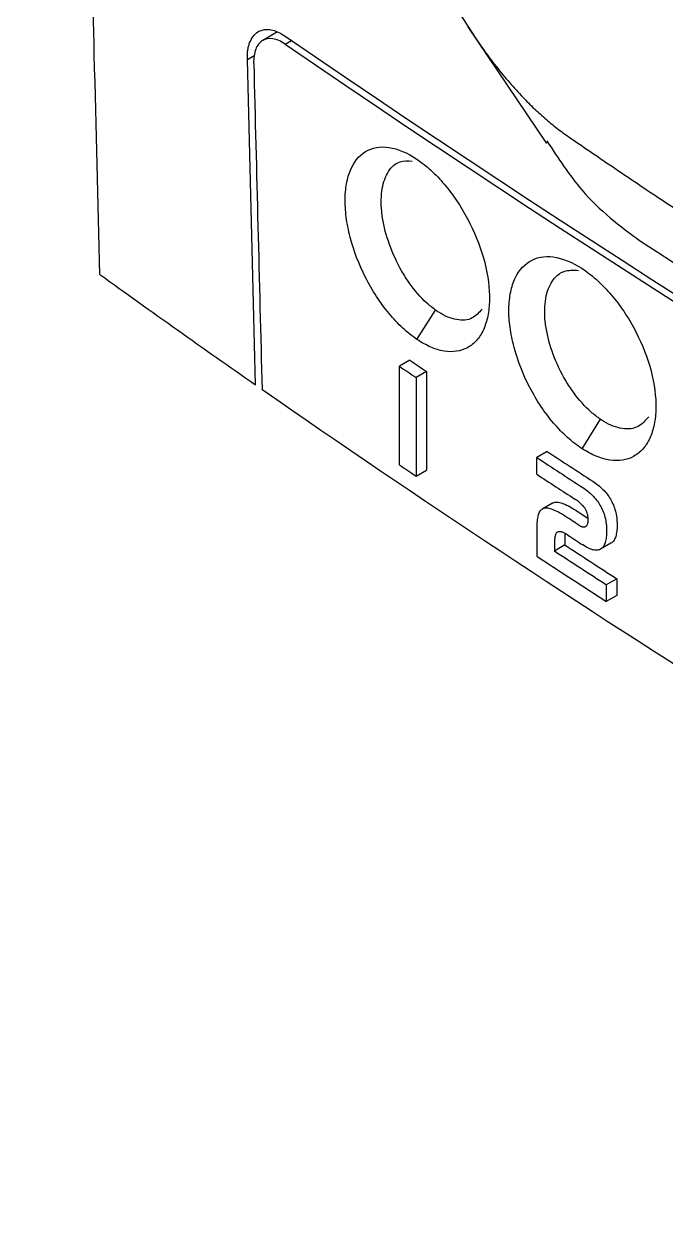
# Model space of a CAD drawing. Extents: x 86 to 639, y 68 to 658.
# Drawn here: x 502.64 to 515.72, y 84.48 to 109.09 of the extents above; entities that cross this region are included whole.
import ezdxf

# ---------------------------------------------------------------- set-up
doc = ezdxf.new("R2010")
doc.units = 0
doc.layers.get('0').update_dxf_attribs({"linetype": 'CONTINUOUS'})

msp = doc.modelspace()

# ---------------------------------------------------------------- linework, layer by layer
at = {"color": 7, "linetype": 'CONTINUOUS'}
for p, q in [((511.684, 109.038), (513.281, 106.658)), ((507.8, 108.934), (507.502, 108.763)), ((507.357, 101.736), (507.188, 108.372)), ((510.645, 102.664), (511.025, 103.26)), ((510.5, 102.239), (510.287, 102.116)), ((510.287, 100.106), (510.287, 102.116)), ((510.841, 102.01), (510.628, 101.887)), ((510.628, 101.887), (510.628, 99.876)), ((510.841, 102.01), (510.841, 99.999)), ((514.009, 100.435), (514.384, 101.035)), ((513.299, 100.377), (513.087, 100.254)), ((513.087, 99.914), (513.087, 100.254)), ((510.628, 99.876), (510.841, 99.999)), ((514.226, 99.772), (514.255, 99.752)), ((514.255, 99.752), (514.283, 99.733)), ((514.283, 99.733), (514.311, 99.712)), ((514.311, 99.712), (514.337, 99.692)), ((514.337, 99.692), (514.362, 99.671)), ((514.362, 99.671), (514.387, 99.649)), ((514.014, 99.649), (514.043, 99.63)), ((514.043, 99.63), (514.071, 99.61)), ((514.071, 99.61), (514.098, 99.59)), ((514.098, 99.59), (514.124, 99.569)), ((514.124, 99.569), (514.15, 99.548)), ((514.15, 99.548), (514.174, 99.526)), ((514.174, 99.526), (514.198, 99.504)), ((514.198, 99.504), (514.221, 99.482)), ((514.221, 99.482), (514.243, 99.459)), ((514.243, 99.459), (514.264, 99.436)), ((514.264, 99.436), (514.285, 99.412)), ((514.387, 99.649), (514.411, 99.627)), ((514.411, 99.627), (514.434, 99.605)), ((514.434, 99.605), (514.456, 99.582)), ((514.456, 99.582), (514.477, 99.559)), ((514.477, 99.559), (514.497, 99.535)), ((514.497, 99.535), (514.517, 99.51)), ((514.517, 99.51), (514.535, 99.486)), ((514.535, 99.486), (514.553, 99.461)), ((514.553, 99.461), (514.57, 99.435)), ((514.57, 99.435), (514.586, 99.409)), ((513.167, 99.181), (513.155, 99.167)), ((513.18, 99.192), (513.167, 99.181)), ((513.193, 99.202), (513.18, 99.192)), ((513.406, 99.325), (513.193, 99.202)), ((513.208, 99.21), (513.193, 99.202)), ((513.225, 99.216), (513.208, 99.21)), ((513.244, 99.22), (513.225, 99.216)), ((513.265, 99.222), (513.244, 99.22)), ((513.287, 99.222), (513.265, 99.222)), ((513.31, 99.22), (513.287, 99.222)), ((513.335, 99.216), (513.31, 99.22)), ((513.361, 99.21), (513.335, 99.216)), ((513.389, 99.201), (513.361, 99.21)), ((513.419, 99.191), (513.389, 99.201)), ((513.406, 99.325), (513.421, 99.332)), ((513.45, 99.178), (513.419, 99.191)), ((513.421, 99.332), (513.438, 99.339)), ((513.438, 99.339), (513.457, 99.343)), ((513.482, 99.163), (513.45, 99.178)), ((513.457, 99.343), (513.477, 99.345)), ((513.477, 99.345), (513.499, 99.345)), ((513.499, 99.345), (513.523, 99.343)), ((513.523, 99.343), (513.548, 99.339)), ((513.548, 99.339), (513.574, 99.332)), ((513.574, 99.332), (513.602, 99.324)), ((513.602, 99.324), (513.631, 99.313)), ((513.631, 99.313), (513.662, 99.301)), ((513.662, 99.301), (513.694, 99.286)), ((513.694, 99.286), (513.729, 99.269)), ((513.729, 99.269), (513.764, 99.25)), ((513.764, 99.25), (513.801, 99.228)), ((513.801, 99.228), (513.839, 99.205)), ((513.839, 99.205), (513.879, 99.18)), ((513.88, 99.396), (513.861, 99.408)), ((513.899, 99.383), (513.88, 99.396)), ((513.916, 99.37), (513.899, 99.383)), ((513.933, 99.358), (513.916, 99.37)), ((513.949, 99.345), (513.933, 99.358)), ((513.965, 99.332), (513.949, 99.345)), ((513.979, 99.319), (513.965, 99.332)), ((513.993, 99.306), (513.979, 99.319)), ((514.007, 99.293), (513.993, 99.306)), ((514.019, 99.28), (514.007, 99.293)), ((514.031, 99.267), (514.019, 99.28)), ((514.042, 99.253), (514.031, 99.267)), ((514.053, 99.24), (514.042, 99.253)), ((514.062, 99.227), (514.053, 99.24)), ((514.071, 99.213), (514.062, 99.227)), ((514.08, 99.2), (514.071, 99.213)), ((514.086, 99.188), (514.08, 99.2)), ((514.092, 99.176), (514.086, 99.188)), ((514.285, 99.412), (514.304, 99.388)), ((514.304, 99.388), (514.323, 99.363)), ((514.323, 99.363), (514.341, 99.338)), ((514.341, 99.338), (514.357, 99.312)), ((514.357, 99.312), (514.374, 99.286)), ((514.374, 99.286), (514.39, 99.257)), ((514.39, 99.257), (514.405, 99.228)), ((514.405, 99.228), (514.42, 99.198)), ((514.42, 99.198), (514.433, 99.168)), ((514.586, 99.409), (514.602, 99.38)), ((514.602, 99.38), (514.618, 99.351)), ((514.618, 99.351), (514.632, 99.321)), ((514.632, 99.321), (514.646, 99.29)), ((514.646, 99.29), (514.658, 99.259)), ((514.658, 99.259), (514.669, 99.228)), ((514.669, 99.228), (514.679, 99.196)), ((514.679, 99.196), (514.688, 99.163)), ((513.091, 98.955), (513.088, 98.922)), ((513.094, 98.987), (513.091, 98.955)), ((513.098, 99.016), (513.094, 98.987)), ((513.104, 99.044), (513.098, 99.016)), ((513.11, 99.069), (513.104, 99.044)), ((513.117, 99.093), (513.11, 99.069)), ((513.125, 99.114), (513.117, 99.093)), ((513.134, 99.134), (513.125, 99.114)), ((513.144, 99.152), (513.134, 99.134)), ((513.155, 99.167), (513.144, 99.152)), ((513.516, 99.146), (513.482, 99.163)), ((513.551, 99.127), (513.516, 99.146)), ((513.588, 99.106), (513.551, 99.127)), ((513.627, 99.082), (513.588, 99.106)), ((513.667, 99.057), (513.627, 99.082)), ((514.098, 99.164), (514.092, 99.176)), ((514.103, 99.151), (514.098, 99.164)), ((514.108, 99.139), (514.103, 99.151)), ((514.112, 99.126), (514.108, 99.139)), ((514.116, 99.112), (514.112, 99.126)), ((514.12, 99.098), (514.116, 99.112)), ((514.123, 99.084), (514.12, 99.098)), ((514.126, 99.07), (514.123, 99.084)), ((514.128, 99.055), (514.126, 99.07)), ((514.13, 99.04), (514.128, 99.055)), ((514.132, 99.025), (514.13, 99.04)), ((514.13, 98.931), (514.132, 98.942)), ((514.133, 99.01), (514.132, 99.025)), ((514.132, 98.942), (514.133, 98.953)), ((514.133, 98.994), (514.133, 99.01)), ((514.134, 98.978), (514.133, 98.994)), ((514.133, 98.965), (514.134, 98.978)), ((514.133, 98.953), (514.133, 98.965)), ((514.433, 99.168), (514.445, 99.137)), ((514.445, 99.137), (514.457, 99.105)), ((514.457, 99.105), (514.467, 99.073)), ((514.467, 99.073), (514.476, 99.041)), ((514.476, 99.041), (514.484, 99.008)), ((514.484, 99.008), (514.491, 98.974)), ((514.491, 98.974), (514.496, 98.94)), ((514.496, 98.94), (514.501, 98.906)), ((514.688, 99.163), (514.696, 99.13)), ((514.696, 99.13), (514.703, 99.097)), ((514.703, 99.097), (514.709, 99.063)), ((514.709, 99.063), (514.714, 99.029)), ((514.714, 99.029), (514.718, 98.994)), ((514.718, 98.994), (514.72, 98.958)), ((514.72, 98.958), (514.722, 98.922)), ((513.088, 98.922), (513.087, 98.886)), ((513.087, 98.886), (513.087, 98.849)), ((513.087, 98.849), (513.087, 98.244)), ((513.47, 98.687), (513.465, 98.673)), ((513.476, 98.699), (513.47, 98.687)), ((513.482, 98.71), (513.476, 98.699)), ((513.488, 98.719), (513.482, 98.71)), ((513.495, 98.726), (513.488, 98.719)), ((513.503, 98.732), (513.495, 98.726)), ((513.511, 98.736), (513.503, 98.732)), ((513.52, 98.739), (513.511, 98.736)), ((513.529, 98.741), (513.52, 98.739)), ((513.538, 98.742), (513.529, 98.741)), ((513.549, 98.743), (513.538, 98.742)), ((513.56, 98.742), (513.549, 98.743)), ((513.571, 98.74), (513.56, 98.742)), ((513.583, 98.738), (513.571, 98.74)), ((513.596, 98.734), (513.583, 98.738)), ((513.609, 98.73), (513.596, 98.734)), ((513.622, 98.724), (513.609, 98.73)), ((513.636, 98.718), (513.622, 98.724)), ((513.651, 98.711), (513.636, 98.718)), ((513.667, 98.703), (513.651, 98.711)), ((513.661, 98.701), (513.659, 98.677)), ((513.661, 98.706), (513.661, 98.701)), ((513.683, 98.694), (513.667, 98.703)), ((513.699, 98.684), (513.683, 98.694)), ((513.944, 98.877), (513.954, 98.87)), ((513.954, 98.87), (513.964, 98.865)), ((513.964, 98.865), (513.973, 98.859)), ((513.973, 98.859), (513.983, 98.855)), ((513.983, 98.855), (513.992, 98.851)), ((513.992, 98.851), (514.001, 98.848)), ((514.001, 98.848), (514.01, 98.845)), ((514.01, 98.845), (514.019, 98.843)), ((514.019, 98.843), (514.027, 98.842)), ((514.027, 98.842), (514.035, 98.841)), ((514.035, 98.841), (514.043, 98.84)), ((514.043, 98.84), (514.051, 98.841)), ((514.051, 98.841), (514.058, 98.842)), ((514.058, 98.842), (514.066, 98.844)), ((514.066, 98.844), (514.073, 98.846)), ((514.073, 98.846), (514.08, 98.849)), ((514.089, 98.854), (514.08, 98.849)), ((514.08, 98.849), (514.086, 98.852)), ((514.086, 98.852), (514.092, 98.856)), ((514.092, 98.856), (514.098, 98.861)), ((514.098, 98.861), (514.103, 98.866)), ((514.103, 98.866), (514.108, 98.872)), ((514.108, 98.872), (514.112, 98.879)), ((514.112, 98.879), (514.116, 98.886)), ((514.116, 98.886), (514.12, 98.894)), ((514.12, 98.894), (514.123, 98.902)), ((514.123, 98.902), (514.126, 98.911)), ((514.126, 98.911), (514.128, 98.921)), ((514.128, 98.921), (514.13, 98.931)), ((514.501, 98.906), (514.505, 98.871)), ((514.505, 98.871), (514.508, 98.835)), ((514.508, 98.694), (514.506, 98.661)), ((514.508, 98.835), (514.509, 98.799)), ((514.509, 98.728), (514.508, 98.694)), ((514.509, 98.799), (514.51, 98.763)), ((514.51, 98.763), (514.509, 98.728)), ((514.707, 98.697), (514.701, 98.672)), ((514.711, 98.725), (514.707, 98.697)), ((514.715, 98.754), (514.711, 98.725)), ((514.718, 98.784), (514.715, 98.754)), ((514.721, 98.816), (514.718, 98.784)), ((514.722, 98.85), (514.721, 98.816)), ((514.722, 98.922), (514.722, 98.886)), ((514.722, 98.886), (514.722, 98.85)), ((513.445, 98.502), (513.444, 98.473)), ((513.444, 98.473), (513.444, 98.349)), ((513.657, 98.472), (513.444, 98.349)), ((513.447, 98.554), (513.445, 98.529)), ((513.445, 98.529), (513.445, 98.502)), ((513.448, 98.578), (513.447, 98.554)), ((513.451, 98.6), (513.448, 98.578)), ((513.454, 98.621), (513.451, 98.6)), ((513.457, 98.64), (513.454, 98.621)), ((513.461, 98.657), (513.457, 98.64)), ((513.465, 98.673), (513.461, 98.657)), ((513.658, 98.652), (513.657, 98.625)), ((513.657, 98.625), (513.657, 98.596)), ((513.657, 98.596), (513.657, 98.472)), ((513.659, 98.677), (513.658, 98.652)), ((513.716, 98.673), (513.699, 98.684)), ((514.055, 98.454), (514.023, 98.473)), ((514.085, 98.436), (514.055, 98.454)), ((514.596, 98.507), (514.384, 98.384)), ((514.448, 98.446), (514.437, 98.431)), ((514.457, 98.464), (514.448, 98.446)), ((514.467, 98.482), (514.457, 98.464)), ((514.475, 98.503), (514.467, 98.482)), ((514.482, 98.525), (514.475, 98.503)), ((514.489, 98.549), (514.482, 98.525)), ((514.494, 98.575), (514.489, 98.549)), ((514.499, 98.602), (514.494, 98.575)), ((514.503, 98.631), (514.499, 98.602)), ((514.506, 98.661), (514.503, 98.631)), ((514.612, 98.517), (514.596, 98.507)), ((514.625, 98.527), (514.612, 98.517)), ((514.638, 98.539), (514.625, 98.527)), ((514.649, 98.553), (514.638, 98.539)), ((514.66, 98.569), (514.649, 98.553)), ((514.67, 98.586), (514.66, 98.569)), ((514.679, 98.605), (514.67, 98.586)), ((514.687, 98.626), (514.679, 98.605)), ((514.695, 98.648), (514.687, 98.626)), ((514.701, 98.672), (514.695, 98.648)), ((514.114, 98.42), (514.085, 98.436)), ((514.143, 98.406), (514.114, 98.42)), ((514.17, 98.394), (514.143, 98.406)), ((514.196, 98.384), (514.17, 98.394)), ((514.221, 98.376), (514.196, 98.384)), ((514.245, 98.37), (514.221, 98.376)), ((514.268, 98.366), (514.245, 98.37)), ((514.29, 98.364), (514.268, 98.366)), ((514.311, 98.364), (514.29, 98.364)), ((514.331, 98.366), (514.311, 98.364)), ((514.349, 98.37), (514.331, 98.366)), ((514.367, 98.376), (514.349, 98.37)), ((514.384, 98.384), (514.367, 98.376)), ((514.399, 98.394), (514.384, 98.384)), ((514.413, 98.404), (514.399, 98.394)), ((514.425, 98.417), (514.413, 98.404)), ((514.437, 98.431), (514.425, 98.417)), ((514.715, 97.784), (514.503, 97.661)), ((514.715, 97.784), (514.715, 97.444)), ((514.503, 97.661), (514.503, 97.322)), ((514.715, 97.444), (514.503, 97.322))]:
    msp.add_line(p, q, dxfattribs=at)
at = {"color": 8, "linetype": 'CONTINUOUS'}
for p, q in [((507.957, 108.687), (508.085, 108.761)), ((507.188, 108.372), (507.328, 108.452))]:
    msp.add_line(p, q, dxfattribs=at)
msp.add_line((513.879, 99.18), (514.133, 99.015))
at = {"color": 7, "linetype": 'CONTINUOUS', "flags": 128}
msp.add_lwpolyline([(502.64, 123.476), (507.12, 116.071), (511.857, 108.782)], dxfattribs=at)
at = {"color": 7, "linetype": 'CONTINUOUS'}
for centre, radius, start, end in [((669.513, 344.066), 285.354, 235.51715, 245.15107), ((669.513, 343.902), 285.353, 235.51699, 245.15127), ((648.583, 306.826), 246.825, 235.98312, 236.07849), ((651.511, 311.401), 252.476, 235.98876, 236.08199), ((654.153, 315.389), 257.26, 236.74674, 236.99336), ((654.365, 315.488), 257.239, 236.74393, 236.99056), ((651.511, 309.39), 252.476, 235.98876, 236.08199), ((654.853, 316.121), 258.54, 236.7472, 236.95229), ((654.702, 314.334), 257.857, 236.83921, 237.1197), ((656.238, 317.429), 261.087, 236.91522, 236.99566), ((654.592, 314.052), 258.064, 236.74716, 237.12237), ((655.264, 315.427), 259.297, 236.84294, 237.12187)]:
    msp.add_arc(centre, radius, start, end, dxfattribs=at)
msp.add_ellipse((738.48, -476.62), major_axis=(-208.815, 7507.396), ratio=0.028691, start_param=1.492008, end_param=1.492896, dxfattribs=at)
for points, knots in [([(523.889, 107.71), (521.934, 108.866), (518.017, 111.183), (514.388, 113.65), (512.571, 114.886)], [0, 0, 0, 0, 0.499113, 1, 1, 1, 1]), ([(523.969, 107.593), (523.664, 107.77), (523.054, 108.124), (522.147, 108.659), (521.247, 109.198), (520.355, 109.74), (519.469, 110.286), (518.591, 110.835), (517.72, 111.387), (516.857, 111.942), (516.001, 112.501), (515.152, 113.063), (514.31, 113.629), (513.476, 114.197), (512.925, 114.578), (512.65, 114.769)], [0, 0, 0, 0, 0.077159, 0.154278, 0.231357, 0.308396, 0.385396, 0.462357, 0.539279, 0.616162, 0.693007, 0.769813, 0.84658, 0.923309, 1, 1, 1, 1]), ([(504.184, 103.989), (504.145, 105.483), (504.076, 108.199), (504.009, 110.914), (503.979, 112.135)], [0, 0, 0, 0, 0.550271, 1, 1, 1, 1]), ([(507.188, 108.372), (507.188, 108.404), (507.187, 108.467), (507.196, 108.555), (507.211, 108.637), (507.242, 108.741), (507.3, 108.852), (507.391, 108.935), (507.489, 108.978), (507.59, 108.991), (507.704, 108.976), (507.829, 108.932), (507.914, 108.877), (507.957, 108.85)], [0, 0, 0, 0, 0.060347, 0.120102, 0.179832, 0.240102, 0.369953, 0.500063, 0.593729, 0.68761, 0.792131, 0.895279, 1, 1, 1, 1]), ([(507.957, 108.687), (507.87, 108.747), (507.785, 108.784), (507.628, 108.809), (507.556, 108.796), (507.437, 108.722), (507.389, 108.661), (507.328, 108.501), (507.313, 108.402), (507.316, 108.289)], [0, 0, 0, 0, 0.25, 0.25, 0.5, 0.5, 0.75, 0.75, 1, 1, 1, 1]), ([(511.857, 108.782), (511.898, 108.723), (511.979, 108.604), (512.104, 108.431), (512.232, 108.262), (512.362, 108.099), (512.494, 107.941), (512.629, 107.788), (512.799, 107.603), (513.006, 107.394), (513.25, 107.171), (513.496, 106.967), (513.66, 106.85), (513.743, 106.791)], [0, 0, 0, 0, 0.071863, 0.143379, 0.214687, 0.285926, 0.357236, 0.428755, 0.500621, 0.625726, 0.750171, 0.874686, 1, 1, 1, 1]), ([(510.645, 102.664), (510.547, 102.73), (510.45, 102.808), (510.26, 102.984), (510.165, 103.084), (509.986, 103.3), (509.901, 103.416), (509.74, 103.662), (509.665, 103.793), (509.462, 104.193), (509.353, 104.477), (509.247, 104.889), (509.22, 105.027), (509.186, 105.292), (509.179, 105.418), (509.183, 105.659), (509.196, 105.774), (509.239, 105.983), (509.269, 106.078), (509.39, 106.332), (509.505, 106.454), (509.719, 106.558), (509.797, 106.579), (509.962, 106.594), (510.051, 106.587), (510.325, 106.527), (510.521, 106.432), (510.717, 106.287)], [0, 0, 0, 0, 0.0625, 0.0625, 0.125, 0.125, 0.1875, 0.1875, 0.25, 0.25, 0.375, 0.375, 0.4375, 0.4375, 0.5, 0.5, 0.5625, 0.5625, 0.625, 0.625, 0.75, 0.75, 0.8125, 0.8125, 0.875, 0.875, 1, 1, 1, 1]), ([(513.291, 106.715), (513.521, 106.363), (514.083, 105.499), (514.782, 104.977), (515.197, 104.668)], [0, 0, 0, 0, 0.408154, 1, 1, 1, 1]), ([(513.743, 106.791), (514.026, 106.597), (514.592, 106.209), (515.451, 105.632), (516.316, 105.058), (517.19, 104.487), (518.071, 103.919), (518.959, 103.355), (519.855, 102.794), (520.759, 102.236), (521.67, 101.683), (522.589, 101.133), (523.514, 100.586), (524.137, 100.224), (524.449, 100.044)], [0, 0, 0, 0, 0.083103, 0.166248, 0.249434, 0.332663, 0.415932, 0.499244, 0.582597, 0.665993, 0.749431, 0.832911, 0.916434, 1, 1, 1, 1]), ([(511.025, 103.26), (510.963, 103.308), (510.775, 103.452), (510.536, 103.734), (510.277, 104.141), (510.067, 104.596), (509.959, 105.013), (509.909, 105.401), (509.916, 105.758), (510.049, 106.111), (510.264, 106.313), (510.46, 106.305), (510.546, 106.302)], [0, 0, 0, 0, 0.06245, 0.18869, 0.251079, 0.376545, 0.501852, 0.532598, 0.656908, 0.778432, 0.903576, 1, 1, 1, 1]), ([(510.717, 106.287), (510.813, 106.217), (510.906, 106.137), (511.09, 105.958), (511.18, 105.857), (511.352, 105.642), (511.434, 105.528), (511.588, 105.286), (511.66, 105.158), (511.855, 104.77), (511.958, 104.495), (512.093, 103.964), (512.126, 103.703), (512.119, 103.353), (512.107, 103.241), (512.066, 103.037), (512.036, 102.944), (511.96, 102.778), (511.913, 102.704), (511.805, 102.582), (511.743, 102.533), (511.537, 102.421), (511.377, 102.397), (511.112, 102.441), (511.021, 102.468), (510.836, 102.547), (510.741, 102.599), (510.645, 102.664)], [0, 0, 0, 0, 0.0625, 0.0625, 0.125, 0.125, 0.1875, 0.1875, 0.25, 0.25, 0.375, 0.375, 0.5, 0.5, 0.5625, 0.5625, 0.625, 0.625, 0.6875, 0.6875, 0.75, 0.75, 0.875, 0.875, 0.9375, 0.9375, 1, 1, 1, 1]), ([(514.009, 100.435), (513.909, 100.501), (513.811, 100.577), (513.617, 100.751), (513.521, 100.85), (513.338, 101.064), (513.252, 101.179), (513.088, 101.423), (513.011, 101.553), (512.805, 101.95), (512.694, 102.232), (512.586, 102.643), (512.558, 102.78), (512.523, 103.044), (512.516, 103.17), (512.52, 103.411), (512.532, 103.527), (512.576, 103.736), (512.607, 103.831), (512.728, 104.087), (512.845, 104.211), (513.063, 104.318), (513.141, 104.341), (513.309, 104.358), (513.399, 104.353), (513.677, 104.297), (513.877, 104.205), (514.077, 104.064)], [0, 0, 0, 0, 0.0625, 0.0625, 0.125, 0.125, 0.1875, 0.1875, 0.25, 0.25, 0.375, 0.375, 0.4375, 0.4375, 0.5, 0.5, 0.5625, 0.5625, 0.625, 0.625, 0.75, 0.75, 0.8125, 0.8125, 0.875, 0.875, 1, 1, 1, 1]), ([(514.384, 101.035), (514.32, 101.082), (514.129, 101.223), (513.883, 101.502), (513.618, 101.904), (513.403, 102.355), (513.292, 102.771), (513.24, 103.159), (513.248, 103.517), (513.384, 103.873), (513.616, 104.084), (513.831, 104.076), (513.933, 104.073)], [0, 0, 0, 0, 0.06131, 0.185261, 0.24654, 0.370033, 0.493426, 0.523762, 0.646525, 0.766533, 0.889833, 1, 1, 1, 1]), ([(514.077, 104.064), (514.174, 103.995), (514.27, 103.916), (514.457, 103.739), (514.55, 103.64), (514.726, 103.426), (514.809, 103.313), (514.966, 103.073), (515.04, 102.946), (515.239, 102.56), (515.345, 102.286), (515.483, 101.756), (515.517, 101.494), (515.511, 101.144), (515.499, 101.031), (515.457, 100.826), (515.427, 100.733), (515.35, 100.566), (515.302, 100.491), (515.192, 100.367), (515.129, 100.317), (514.92, 100.202), (514.756, 100.177), (514.485, 100.217), (514.393, 100.243), (514.204, 100.321), (514.107, 100.372), (514.009, 100.435)], [0, 0, 0, 0, 0.0625, 0.0625, 0.125, 0.125, 0.1875, 0.1875, 0.25, 0.25, 0.375, 0.375, 0.5, 0.5, 0.5625, 0.5625, 0.625, 0.625, 0.6875, 0.6875, 0.75, 0.75, 0.875, 0.875, 0.9375, 0.9375, 1, 1, 1, 1]), ([(511.97, 103.282), (511.909, 103.212), (511.775, 103.06), (511.459, 103.041), (511.192, 103.146), (511.046, 103.246), (511.025, 103.26)], [0, 0, 0, 0, 0.280869, 0.611811, 0.944107, 1, 1, 1, 1]), ([(507.486, 101.647), (513.877, 97.195), (520.651, 92.93), (531.345, 86.839), (534.996, 84.861), (542.461, 81.015), (546.276, 79.146), (550.175, 77.331)], [0, 0, 0, 0, 0.5, 0.5, 0.75, 0.75, 1, 1, 1, 1]), ([(515.366, 101.084), (515.3, 101.009), (515.161, 100.849), (514.833, 100.821), (514.557, 100.922), (514.407, 101.02), (514.384, 101.035)], [0, 0, 0, 0, 0.290988, 0.615872, 0.941522, 1, 1, 1, 1])]:
    msp.add_open_spline(points, degree=3, knots=knots, dxfattribs=at)
for points in [[(515.197, 104.668), (522.418, 100.025), (530.072, 95.606), (538.12, 91.435)], [(504.184, 103.989), (505.231, 103.233), (506.289, 102.482), (507.357, 101.736)], [(513.944, 98.877), (513.851, 98.937), (513.759, 98.997), (513.667, 99.057)]]:
    msp.add_open_spline(points, degree=3, dxfattribs=at)

doc.saveas('drawing.dxf')
